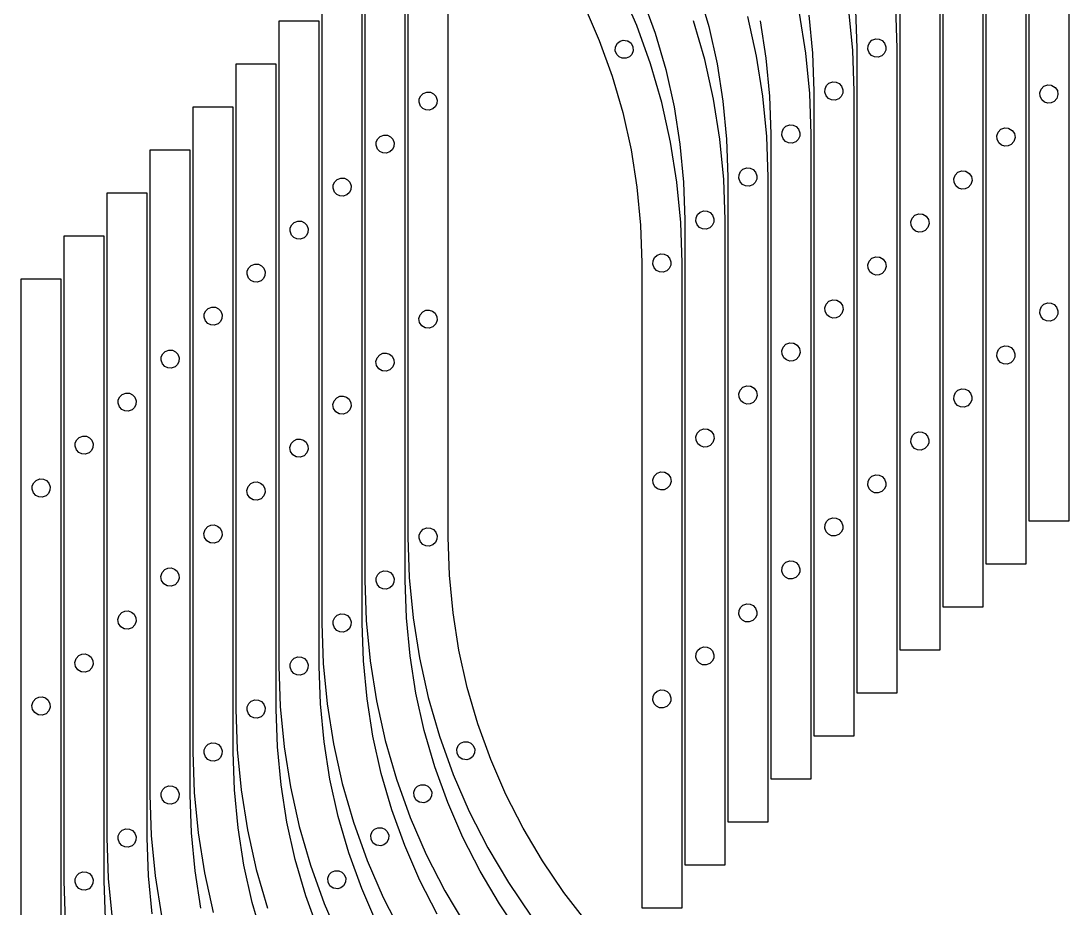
# Model space of a CAD drawing. Header units: metres. Extents: x 0.1 to 9.9, y 0.1 to 21.9.
# Drawn here: x 0.12 to 9.88, y 6.27 to 14.53 of the extents above; entities that cross this region are included whole.
import ezdxf

# ---------------------------------------------------------------- set-up
doc = ezdxf.new("R2010")
doc.units = ezdxf.units.M

msp = doc.modelspace()

# ---------------------------------------------------------------- linework, layer by layer
for p, q in [((9.5, 15.875), (9.49998, 9.875)), ((9.87498, 9.875), (9.875, 15.875)), ((3.72501, 15.725), (3.72501, 9.72499)), ((4.10001, 9.72499), (4.10001, 15.725)), ((9.09999, 15.475), (9.09998, 9.47501)), ((9.47498, 9.47501), (9.47499, 15.475)), ((3.32501, 15.325), (3.32501, 9.325)), ((3.70001, 9.325), (3.70001, 15.325)), ((8.7, 15.075), (8.69998, 9.07501)), ((9.07498, 9.07501), (9.075, 15.075)), ((2.925, 14.925), (2.925, 8.92499)), ((3.3, 8.92499), (3.3, 14.925)), ((5.85362, 14.4837), (5.70393, 14.8297)), ((5.90495, 14.7457), (6.02466, 14.4132)), ((6.42467, 14.8132), (6.52325, 14.4739)), ((5.36462, 14.67), (5.50496, 14.3457)), ((7.86314, 14.2517), (7.82767, 14.627)), ((7.88887, 14.6282), (7.89998, 14.275)), ((8.27499, 14.275), (8.26315, 14.6517)), ((8.29999, 14.675), (8.29997, 8.675)), ((8.67497, 8.675), (8.67499, 14.675)), ((6.48647, 14.1671), (6.3813, 14.5291)), ((6.9687, 14.1993), (6.88647, 14.5671)), ((7.00034, 14.529), (7.05562, 14.18)), ((7.42766, 14.227), (7.3687, 14.5993)), ((7.45563, 14.58), (7.48888, 14.2282)), ((2.90001, 14.525), (2.52501, 14.525)), ((2.52501, 14.525), (2.52501, 8.52499)), ((2.90001, 8.52499), (2.90001, 14.525)), ((5.98131, 14.1291), (5.85362, 14.4837)), ((6.52325, 14.4739), (6.60034, 14.129)), ((5.50496, 14.3457), (5.62466, 14.0132)), ((5.67297, 14.319), (5.69807, 14.3386)), ((5.69807, 14.3386), (5.72864, 14.3476)), ((5.72864, 14.3476), (5.76544, 14.3431)), ((5.76544, 14.3431), (5.77042, 14.3411)), ((5.77042, 14.3411), (5.80049, 14.3194)), ((6.02466, 14.4132), (6.12325, 14.0739)), ((8.01872, 14.325), (8.04195, 14.3468)), ((8.04195, 14.3468), (8.07683, 14.3593)), ((8.07683, 14.3593), (8.10863, 14.3573)), ((8.10863, 14.3573), (8.13745, 14.3438)), ((8.13745, 14.3438), (8.15926, 14.3205)), ((5.65303, 14.2494), (5.65523, 14.2864)), ((5.66679, 14.215), (5.65303, 14.2494)), ((5.65523, 14.2864), (5.67297, 14.319)), ((5.80049, 14.3194), (5.81848, 14.287)), ((5.82094, 14.25), (5.8074, 14.2155)), ((5.81848, 14.287), (5.82094, 14.25)), ((7.87498, 13.875), (7.86314, 14.2517)), ((7.89998, 14.275), (7.89998, 8.27501)), ((8.00316, 14.2644), (8.00516, 14.2961)), ((8.01572, 14.2295), (8.00316, 14.2644)), ((8.00516, 14.2961), (8.01872, 14.325)), ((8.16982, 14.2539), (8.15625, 14.2251)), ((8.15926, 14.3205), (8.17181, 14.2857)), ((8.17181, 14.2857), (8.16982, 14.2539)), ((8.27498, 8.27501), (8.27499, 14.275)), ((5.68941, 14.1925), (5.66679, 14.215)), ((5.71869, 14.18), (5.68941, 14.1925)), ((5.75577, 14.1801), (5.71869, 14.18)), ((5.78496, 14.1929), (5.75577, 14.1801)), ((5.8074, 14.2155), (5.78496, 14.1929)), ((6.5687, 13.7993), (6.48647, 14.1671)), ((7.02766, 13.827), (6.9687, 14.1993)), ((7.05562, 14.18), (7.08887, 13.8282)), ((7.46313, 13.8517), (7.42766, 14.227)), ((7.48888, 14.2282), (7.49998, 13.875)), ((8.03752, 14.2063), (8.01572, 14.2295)), ((8.06635, 14.1927), (8.03752, 14.2063)), ((8.09814, 14.1907), (8.06635, 14.1927)), ((8.13303, 14.2032), (8.09814, 14.1907)), ((8.15625, 14.2251), (8.13303, 14.2032)), ((2.5, 14.125), (2.125, 14.125)), ((2.125, 14.125), (2.125, 8.125)), ((2.5, 8.125), (2.5, 14.125)), ((6.08647, 13.7671), (5.98131, 14.1291)), ((6.12325, 14.0739), (6.20033, 13.729)), ((6.60034, 14.129), (6.65562, 13.78)), ((5.62466, 14.0132), (5.72325, 13.6739)), ((7.61871, 13.925), (7.64194, 13.9468)), ((7.64194, 13.9468), (7.67682, 13.9593)), ((7.67682, 13.9593), (7.70862, 13.9573)), ((7.70862, 13.9573), (7.73744, 13.9438)), ((7.73744, 13.9438), (7.75925, 13.9205)), ((3.84375, 13.8308), (3.86697, 13.8526)), ((3.86697, 13.8526), (3.90186, 13.8651)), ((3.90186, 13.8651), (3.93365, 13.8631)), ((3.93365, 13.8631), (3.96248, 13.8496)), ((3.96248, 13.8496), (3.98428, 13.8264)), ((7.47498, 13.475), (7.46313, 13.8517)), ((7.49998, 13.875), (7.49998, 7.875)), ((7.60315, 13.8643), (7.60515, 13.8961)), ((7.61571, 13.8295), (7.60315, 13.8643)), ((7.60515, 13.8961), (7.61871, 13.925)), ((7.76981, 13.8539), (7.75624, 13.825)), ((7.75925, 13.9205), (7.7718, 13.8857)), ((7.7718, 13.8857), (7.76981, 13.8539)), ((7.87498, 7.875), (7.87498, 13.875)), ((9.60315, 13.8577), (9.61571, 13.8926)), ((9.60515, 13.826), (9.60315, 13.8577)), ((9.61571, 13.8926), (9.64194, 13.9189)), ((9.64194, 13.9189), (9.67682, 13.9314)), ((9.67682, 13.9314), (9.70862, 13.9294)), ((9.70862, 13.9294), (9.71375, 13.9279)), ((9.71375, 13.9279), (9.74567, 13.9091)), ((9.74567, 13.9091), (9.76651, 13.8784)), ((9.76651, 13.8784), (9.77231, 13.8418)), ((3.82819, 13.7702), (3.83018, 13.802)), ((3.84074, 13.7353), (3.82819, 13.7702)), ((3.83018, 13.802), (3.84375, 13.8308)), ((3.99484, 13.7597), (3.98128, 13.7309)), ((3.98428, 13.8264), (3.99684, 13.7915)), ((3.99684, 13.7915), (3.99484, 13.7597)), ((6.1687, 13.3993), (6.08647, 13.7671)), ((6.62766, 13.427), (6.5687, 13.7993)), ((6.65562, 13.78), (6.68887, 13.4282)), ((7.06314, 13.4518), (7.02766, 13.827)), ((7.08887, 13.8282), (7.09998, 13.475)), ((7.63751, 13.8062), (7.61571, 13.8295)), ((7.66634, 13.7927), (7.63751, 13.8062)), ((7.69814, 13.7907), (7.66634, 13.7927)), ((7.73302, 13.8032), (7.69814, 13.7907)), ((7.75624, 13.825), (7.73302, 13.8032)), ((9.62198, 13.7929), (9.60515, 13.826)), ((9.64653, 13.7726), (9.62198, 13.7929)), ((9.67682, 13.7628), (9.64653, 13.7726)), ((9.70862, 13.7648), (9.67682, 13.7628)), ((9.73744, 13.7783), (9.70862, 13.7648)), ((9.76196, 13.8061), (9.73744, 13.7783)), ((9.77231, 13.8418), (9.76196, 13.8061)), ((2.10001, 13.725), (1.72501, 13.725)), ((1.72501, 13.725), (1.72501, 7.72499)), ((2.10001, 7.72499), (2.10001, 13.725)), ((3.86255, 13.7121), (3.84074, 13.7353)), ((3.89137, 13.6985), (3.86255, 13.7121)), ((3.92317, 13.6965), (3.89137, 13.6985)), ((3.95805, 13.709), (3.92317, 13.6965)), ((3.98128, 13.7309), (3.95805, 13.709)), ((5.72325, 13.6739), (5.80034, 13.329)), ((6.20033, 13.729), (6.25562, 13.38)), ((7.24193, 13.5468), (7.27681, 13.5593)), ((7.27681, 13.5593), (7.30861, 13.5573)), ((7.30861, 13.5573), (7.33743, 13.5438)), ((3.46698, 13.4526), (3.50186, 13.4651)), ((3.50186, 13.4651), (3.53366, 13.4632)), ((3.53366, 13.4632), (3.56248, 13.4496)), ((7.09998, 13.475), (7.09998, 7.47501)), ((7.20314, 13.4644), (7.20514, 13.4961)), ((7.2157, 13.4295), (7.20314, 13.4644)), ((7.20514, 13.4961), (7.2187, 13.525)), ((7.2187, 13.525), (7.24193, 13.5468)), ((7.33743, 13.5438), (7.35924, 13.5205)), ((7.35924, 13.5205), (7.3718, 13.4857)), ((7.3718, 13.4857), (7.3698, 13.4539)), ((7.47498, 7.47501), (7.47498, 13.475)), ((9.20314, 13.4577), (9.2157, 13.4926)), ((9.20514, 13.426), (9.20314, 13.4577)), ((9.2157, 13.4926), (9.24193, 13.5189)), ((9.24193, 13.5189), (9.27681, 13.5314)), ((9.27681, 13.5314), (9.30861, 13.5294)), ((9.30861, 13.5294), (9.31374, 13.5279)), ((9.31374, 13.5279), (9.34566, 13.5091)), ((9.34566, 13.5091), (9.3665, 13.4784)), ((9.3665, 13.4784), (9.3723, 13.4418)), ((3.42819, 13.3702), (3.43019, 13.402)), ((3.44075, 13.3353), (3.42819, 13.3702)), ((3.43019, 13.402), (3.44376, 13.4308)), ((3.44376, 13.4308), (3.46698, 13.4526)), ((3.56248, 13.4496), (3.58429, 13.4264)), ((3.59485, 13.3597), (3.58128, 13.3309)), ((3.58429, 13.4264), (3.59685, 13.3915)), ((3.59685, 13.3915), (3.59485, 13.3597)), ((6.22766, 13.027), (6.1687, 13.3993)), ((6.25562, 13.38), (6.28886, 13.0282)), ((6.66313, 13.0517), (6.62766, 13.427)), ((6.68887, 13.4282), (6.69998, 13.075)), ((7.07498, 13.075), (7.06314, 13.4518)), ((7.2375, 13.4062), (7.2157, 13.4295)), ((7.26633, 13.3927), (7.2375, 13.4062)), ((7.29813, 13.3907), (7.26633, 13.3927)), ((7.33301, 13.4032), (7.29813, 13.3907)), ((7.35623, 13.425), (7.33301, 13.4032)), ((7.3698, 13.4539), (7.35623, 13.425)), ((9.22197, 13.3929), (9.20514, 13.426)), ((9.24652, 13.3726), (9.22197, 13.3929)), ((9.27681, 13.3628), (9.24652, 13.3726)), ((9.30861, 13.3648), (9.27681, 13.3628)), ((9.33743, 13.3783), (9.30861, 13.3648)), ((9.36195, 13.4061), (9.33743, 13.3783)), ((9.3723, 13.4418), (9.36195, 13.4061)), ((1.70001, 13.325), (1.32501, 13.325)), ((1.32501, 13.325), (1.32501, 7.325)), ((1.70001, 7.325), (1.70001, 13.325)), ((3.46255, 13.3121), (3.44075, 13.3353)), ((3.49138, 13.2985), (3.46255, 13.3121)), ((3.52318, 13.2965), (3.49138, 13.2985)), ((3.55806, 13.3091), (3.52318, 13.2965)), ((3.58128, 13.3309), (3.55806, 13.3091)), ((5.80034, 13.329), (5.85562, 12.98)), ((3.06697, 13.0526), (3.10185, 13.0651)), ((3.10185, 13.0651), (3.13365, 13.0631)), ((6.69998, 13.075), (6.69998, 7.07501)), ((6.80315, 13.0644), (6.80515, 13.0961)), ((6.80515, 13.0961), (6.81871, 13.125)), ((6.81871, 13.125), (6.84193, 13.1468)), ((6.84193, 13.1468), (6.87682, 13.1593)), ((6.87682, 13.1593), (6.90862, 13.1573)), ((6.90862, 13.1573), (6.93744, 13.1438)), ((6.93744, 13.1438), (6.95924, 13.1205)), ((6.95924, 13.1205), (6.9718, 13.0857)), ((6.9718, 13.0857), (6.9698, 13.0539)), ((7.07498, 7.07501), (7.07498, 13.075)), ((8.80315, 13.0578), (8.8157, 13.0927)), ((8.8157, 13.0927), (8.84193, 13.1189)), ((8.84193, 13.1189), (8.87682, 13.1314)), ((8.87682, 13.1314), (8.90862, 13.1294)), ((8.90862, 13.1294), (8.91374, 13.1279)), ((8.91374, 13.1279), (8.94566, 13.1091)), ((8.94566, 13.1091), (8.96651, 13.0784)), ((8.96651, 13.0784), (8.97231, 13.0418)), ((3.02818, 12.9702), (3.03018, 13.002)), ((3.04074, 12.9353), (3.02818, 12.9702)), ((3.03018, 13.002), (3.04375, 13.0308)), ((3.04375, 13.0308), (3.06697, 13.0526)), ((3.13365, 13.0631), (3.16248, 13.0496)), ((3.16248, 13.0496), (3.18428, 13.0264)), ((3.18428, 13.0264), (3.19684, 12.9915)), ((3.19684, 12.9915), (3.19484, 12.9597)), ((5.85562, 12.98), (5.88887, 12.6282)), ((6.26314, 12.6517), (6.22766, 13.027)), ((6.28886, 13.0282), (6.29997, 12.675)), ((6.67497, 12.675), (6.66313, 13.0517)), ((6.8157, 13.0295), (6.80315, 13.0644)), ((6.83751, 13.0063), (6.8157, 13.0295)), ((6.86633, 12.9927), (6.83751, 13.0063)), ((6.89813, 12.9907), (6.86633, 12.9927)), ((6.93301, 13.0033), (6.89813, 12.9907)), ((6.95624, 13.0251), (6.93301, 13.0033)), ((6.9698, 13.0539), (6.95624, 13.0251)), ((8.80515, 13.026), (8.80315, 13.0578)), ((8.82198, 12.9929), (8.80515, 13.026)), ((8.84653, 12.9726), (8.82198, 12.9929)), ((8.87682, 12.9628), (8.84653, 12.9726)), ((8.93744, 12.9783), (8.90862, 12.9648)), ((8.96196, 13.0061), (8.93744, 12.9783)), ((8.97231, 13.0418), (8.96196, 13.0061)), ((1.3, 12.925), (0.925003, 12.925)), ((0.925003, 12.925), (0.925003, 6.92499)), ((1.3, 6.92499), (1.3, 12.925)), ((3.06255, 12.912), (3.04074, 12.9353)), ((3.09137, 12.8985), (3.06255, 12.912)), ((3.12317, 12.8965), (3.09137, 12.8985)), ((3.15805, 12.909), (3.12317, 12.8965)), ((3.18127, 12.9308), (3.15805, 12.909)), ((3.19484, 12.9597), (3.18127, 12.9308)), ((8.90862, 12.9648), (8.87682, 12.9628)), ((6.29997, 12.675), (6.29997, 6.675)), ((6.40314, 12.6644), (6.40514, 12.6961)), ((6.40514, 12.6961), (6.4187, 12.725)), ((6.4187, 12.725), (6.44193, 12.7468)), ((6.44193, 12.7468), (6.47681, 12.7593)), ((6.47681, 12.7593), (6.50861, 12.7573)), ((6.50861, 12.7573), (6.53743, 12.7438)), ((6.53743, 12.7438), (6.55923, 12.7205)), ((6.55923, 12.7205), (6.57179, 12.6857)), ((6.57179, 12.6857), (6.56979, 12.6539)), ((6.67497, 6.675), (6.67497, 12.675)), ((8.40314, 12.6577), (8.4157, 12.6926)), ((8.4157, 12.6926), (8.44193, 12.7189)), ((8.44193, 12.7189), (8.47681, 12.7314)), ((8.47681, 12.7314), (8.50861, 12.7294)), ((8.50861, 12.7294), (8.51373, 12.7279)), ((8.51373, 12.7279), (8.54565, 12.7091)), ((8.54565, 12.7091), (8.5665, 12.6784)), ((8.5665, 12.6784), (8.5723, 12.6418)), ((2.62819, 12.5702), (2.63019, 12.602)), ((2.63019, 12.602), (2.64375, 12.6308)), ((2.64375, 12.6308), (2.66698, 12.6526)), ((2.66698, 12.6526), (2.70186, 12.6651)), ((2.70186, 12.6651), (2.73366, 12.6631)), ((2.73366, 12.6631), (2.76248, 12.6496)), ((2.76248, 12.6496), (2.78429, 12.6264)), ((2.78429, 12.6264), (2.79684, 12.5915)), ((2.79684, 12.5915), (2.79485, 12.5597)), ((5.88887, 12.6282), (5.89998, 12.275)), ((6.27498, 12.275), (6.26314, 12.6517)), ((6.4157, 12.6295), (6.40314, 12.6644)), ((6.4375, 12.6062), (6.4157, 12.6295)), ((6.46632, 12.5927), (6.4375, 12.6062)), ((6.49812, 12.5907), (6.46632, 12.5927)), ((6.533, 12.6032), (6.49812, 12.5907)), ((6.55623, 12.625), (6.533, 12.6032)), ((6.56979, 12.6539), (6.55623, 12.625)), ((8.40514, 12.626), (8.40314, 12.6577)), ((8.42197, 12.5929), (8.40514, 12.626)), ((8.44652, 12.5726), (8.42197, 12.5929)), ((8.53743, 12.5783), (8.50861, 12.5648)), ((8.56195, 12.6061), (8.53743, 12.5783)), ((8.5723, 12.6418), (8.56195, 12.6061)), ((0.900009, 12.525), (0.525009, 12.525)), ((0.525009, 12.525), (0.525009, 6.52499)), ((0.900009, 6.52499), (0.900009, 12.525)), ((2.64075, 12.5353), (2.62819, 12.5702)), ((2.66255, 12.5121), (2.64075, 12.5353)), ((2.69138, 12.4985), (2.66255, 12.5121)), ((2.72318, 12.4965), (2.69138, 12.4985)), ((2.75806, 12.509), (2.72318, 12.4965)), ((2.78128, 12.5309), (2.75806, 12.509)), ((2.79485, 12.5597), (2.78128, 12.5309)), ((8.47681, 12.5628), (8.44652, 12.5726)), ((8.50861, 12.5648), (8.47681, 12.5628)), ((6.00314, 12.2644), (6.00514, 12.2961)), ((6.00514, 12.2961), (6.01871, 12.325)), ((6.01871, 12.325), (6.04193, 12.3468)), ((6.04193, 12.3468), (6.07681, 12.3593)), ((6.07681, 12.3593), (6.10861, 12.3573)), ((6.10861, 12.3573), (6.13744, 12.3438)), ((6.13744, 12.3438), (6.15924, 12.3205)), ((6.15924, 12.3205), (6.1718, 12.2857)), ((6.1718, 12.2857), (6.1698, 12.2539)), ((8.00314, 12.2578), (8.0157, 12.2926)), ((8.0157, 12.2926), (8.04193, 12.3189)), ((8.04193, 12.3189), (8.07681, 12.3314)), ((8.07681, 12.3314), (8.10861, 12.3294)), ((8.10861, 12.3294), (8.11374, 12.3279)), ((8.11374, 12.3279), (8.14566, 12.3091)), ((8.14566, 12.3091), (8.1665, 12.2784)), ((2.22818, 12.1702), (2.23018, 12.202)), ((2.23018, 12.202), (2.24374, 12.2308)), ((2.24374, 12.2308), (2.26697, 12.2526)), ((2.26697, 12.2526), (2.30185, 12.2652)), ((2.30185, 12.2652), (2.33365, 12.2632)), ((2.33365, 12.2632), (2.36247, 12.2496)), ((2.36247, 12.2496), (2.38428, 12.2264)), ((2.38428, 12.2264), (2.39684, 12.1915)), ((2.39684, 12.1915), (2.39484, 12.1597)), ((5.89998, 12.275), (5.89998, 6.27501)), ((6.0157, 12.2295), (6.00314, 12.2644)), ((6.03751, 12.2063), (6.0157, 12.2295)), ((6.06633, 12.1927), (6.03751, 12.2063)), ((6.09813, 12.1907), (6.06633, 12.1927)), ((6.13301, 12.2032), (6.09813, 12.1907)), ((6.15623, 12.2251), (6.13301, 12.2032)), ((6.1698, 12.2539), (6.15623, 12.2251)), ((6.27498, 6.27501), (6.27498, 12.275)), ((8.00514, 12.226), (8.00314, 12.2578)), ((8.02197, 12.1929), (8.00514, 12.226)), ((8.04652, 12.1726), (8.02197, 12.1929)), ((8.16196, 12.2061), (8.13744, 12.1783)), ((8.1723, 12.2418), (8.16196, 12.2061)), ((8.1665, 12.2784), (8.1723, 12.2418)), ((0.5, 12.125), (0.125, 12.125)), ((0.125, 12.125), (0.125, 6.125)), ((0.5, 6.125), (0.5, 12.125)), ((2.24074, 12.1353), (2.22818, 12.1702)), ((2.26254, 12.1121), (2.24074, 12.1353)), ((2.29137, 12.0985), (2.26254, 12.1121)), ((2.32317, 12.0965), (2.29137, 12.0985)), ((2.35805, 12.1091), (2.32317, 12.0965)), ((2.38127, 12.1309), (2.35805, 12.1091)), ((2.39484, 12.1597), (2.38127, 12.1309)), ((8.07681, 12.1628), (8.04652, 12.1726)), ((8.10861, 12.1648), (8.07681, 12.1628)), ((8.13744, 12.1783), (8.10861, 12.1648)), ((7.61571, 11.8926), (7.64194, 11.9189)), ((7.64194, 11.9189), (7.67682, 11.9314)), ((7.67682, 11.9314), (7.70862, 11.9294)), ((7.70862, 11.9294), (7.71375, 11.9279)), ((7.71375, 11.9279), (7.74567, 11.9091)), ((7.74567, 11.9091), (7.76651, 11.8784)), ((9.64194, 11.8909), (9.67682, 11.9035)), ((9.67682, 11.9035), (9.70862, 11.9015)), ((9.70862, 11.9015), (9.73744, 11.8879)), ((1.82819, 11.7702), (1.83018, 11.802)), ((1.83018, 11.802), (1.84375, 11.8308)), ((1.84375, 11.8308), (1.86697, 11.8526)), ((1.86697, 11.8526), (1.90186, 11.8651)), ((1.90186, 11.8651), (1.93365, 11.8631)), ((1.93365, 11.8631), (1.96248, 11.8496)), ((1.96248, 11.8496), (1.98428, 11.8264)), ((1.98428, 11.8264), (1.99684, 11.7915)), ((3.83803, 11.7939), (3.86255, 11.8217)), ((3.86255, 11.8217), (3.89137, 11.8352)), ((3.89137, 11.8352), (3.92317, 11.8372)), ((3.92317, 11.8372), (3.95346, 11.8274)), ((3.95346, 11.8274), (3.97801, 11.8071)), ((3.97801, 11.8071), (3.99484, 11.774)), ((7.60315, 11.8577), (7.61571, 11.8926)), ((7.60515, 11.826), (7.60315, 11.8577)), ((7.62198, 11.7929), (7.60515, 11.826)), ((7.76196, 11.8061), (7.73744, 11.7783)), ((7.77231, 11.8418), (7.76196, 11.8061)), ((7.76651, 11.8784), (7.77231, 11.8418)), ((9.60315, 11.8085), (9.60515, 11.8403)), ((9.61571, 11.7736), (9.60315, 11.8085)), ((9.60515, 11.8403), (9.61871, 11.8691)), ((9.61871, 11.8691), (9.64194, 11.8909)), ((9.73744, 11.8879), (9.75925, 11.8647)), ((9.76981, 11.798), (9.75624, 11.7692)), ((9.75925, 11.8647), (9.7718, 11.8298)), ((9.7718, 11.8298), (9.76981, 11.798)), ((1.84074, 11.7353), (1.82819, 11.7702)), ((1.86255, 11.7121), (1.84074, 11.7353)), ((1.89137, 11.6985), (1.86255, 11.7121)), ((1.95805, 11.709), (1.92317, 11.6965)), ((1.98128, 11.7309), (1.95805, 11.709)), ((1.99484, 11.7597), (1.98128, 11.7309)), ((1.99684, 11.7915), (1.99484, 11.7597)), ((3.82768, 11.7582), (3.83803, 11.7939)), ((3.83348, 11.7216), (3.82768, 11.7582)), ((3.85432, 11.6909), (3.83348, 11.7216)), ((3.98428, 11.7074), (3.95805, 11.6811)), ((3.99684, 11.7422), (3.98428, 11.7074)), ((3.99484, 11.774), (3.99684, 11.7422)), ((7.64653, 11.7726), (7.62198, 11.7929)), ((7.67682, 11.7628), (7.64653, 11.7726)), ((7.70862, 11.7648), (7.67682, 11.7628)), ((7.73744, 11.7783), (7.70862, 11.7648)), ((9.63751, 11.7504), (9.61571, 11.7736)), ((9.66634, 11.7368), (9.63751, 11.7504)), ((9.69814, 11.7348), (9.66634, 11.7368)), ((9.73302, 11.7474), (9.69814, 11.7348)), ((9.75624, 11.7692), (9.73302, 11.7474)), ((1.92317, 11.6965), (1.89137, 11.6985)), ((3.88625, 11.6721), (3.85432, 11.6909)), ((3.89137, 11.6706), (3.88625, 11.6721)), ((3.92317, 11.6686), (3.89137, 11.6706)), ((3.95805, 11.6811), (3.92317, 11.6686)), ((7.2157, 11.4926), (7.24193, 11.5189)), ((7.24193, 11.5189), (7.27681, 11.5314)), ((7.27681, 11.5314), (7.30861, 11.5294)), ((7.30861, 11.5294), (7.31374, 11.5279)), ((7.31374, 11.5279), (7.34566, 11.5091)), ((7.34566, 11.5091), (7.3665, 11.4784)), ((1.43019, 11.402), (1.44376, 11.4308)), ((1.44376, 11.4308), (1.46698, 11.4526)), ((1.46698, 11.4526), (1.50186, 11.4651)), ((1.50186, 11.4651), (1.53366, 11.4632)), ((1.53366, 11.4632), (1.56248, 11.4496)), ((1.56248, 11.4496), (1.58429, 11.4264)), ((1.58429, 11.4264), (1.59685, 11.3915)), ((3.43803, 11.3939), (3.46255, 11.4217)), ((3.46255, 11.4217), (3.49138, 11.4352)), ((3.49138, 11.4352), (3.52318, 11.4372)), ((3.52318, 11.4372), (3.55347, 11.4274)), ((3.55347, 11.4274), (3.57802, 11.4071)), ((7.20314, 11.4577), (7.2157, 11.4926)), ((7.20514, 11.426), (7.20314, 11.4577)), ((7.22197, 11.3929), (7.20514, 11.426)), ((7.3723, 11.4418), (7.36195, 11.4061)), ((7.3665, 11.4784), (7.3723, 11.4418)), ((9.20314, 11.4085), (9.20514, 11.4403)), ((9.2157, 11.3736), (9.20314, 11.4085)), ((9.20514, 11.4403), (9.2187, 11.4691)), ((9.2187, 11.4691), (9.24193, 11.491)), ((9.24193, 11.491), (9.27681, 11.5035)), ((9.27681, 11.5035), (9.30861, 11.5015)), ((9.30861, 11.5015), (9.33743, 11.4879)), ((9.33743, 11.4879), (9.35924, 11.4647)), ((9.35924, 11.4647), (9.3718, 11.4298)), ((9.3718, 11.4298), (9.3698, 11.398)), ((1.42819, 11.3702), (1.43019, 11.402)), ((1.44075, 11.3353), (1.42819, 11.3702)), ((1.46255, 11.3121), (1.44075, 11.3353)), ((1.49138, 11.2985), (1.46255, 11.3121)), ((1.58128, 11.3309), (1.55806, 11.3091)), ((1.59485, 11.3597), (1.58128, 11.3309)), ((1.59685, 11.3915), (1.59485, 11.3597)), ((3.42769, 11.3582), (3.43803, 11.3939)), ((3.43349, 11.3216), (3.42769, 11.3582)), ((3.45433, 11.2909), (3.43349, 11.3216)), ((3.57802, 11.4071), (3.59485, 11.374)), ((3.59685, 11.3423), (3.58429, 11.3074)), ((3.59485, 11.374), (3.59685, 11.3423)), ((7.24652, 11.3726), (7.22197, 11.3929)), ((7.27681, 11.3628), (7.24652, 11.3726)), ((7.30861, 11.3648), (7.27681, 11.3628)), ((7.33743, 11.3783), (7.30861, 11.3648)), ((7.36195, 11.4061), (7.33743, 11.3783)), ((9.2375, 11.3504), (9.2157, 11.3736)), ((9.26633, 11.3369), (9.2375, 11.3504)), ((9.29813, 11.3349), (9.26633, 11.3369)), ((9.33301, 11.3474), (9.29813, 11.3349)), ((9.35623, 11.3692), (9.33301, 11.3474)), ((9.3698, 11.398), (9.35623, 11.3692)), ((1.52318, 11.2965), (1.49138, 11.2985)), ((1.55806, 11.3091), (1.52318, 11.2965)), ((3.48625, 11.2721), (3.45433, 11.2909)), ((3.49138, 11.2706), (3.48625, 11.2721)), ((3.52318, 11.2686), (3.49138, 11.2706)), ((3.55806, 11.2811), (3.52318, 11.2686)), ((3.58429, 11.3074), (3.55806, 11.2811)), ((6.8157, 11.0927), (6.84193, 11.1189)), ((6.84193, 11.1189), (6.87682, 11.1314)), ((6.87682, 11.1314), (6.90862, 11.1294)), ((6.90862, 11.1294), (6.91374, 11.1279)), ((6.91374, 11.1279), (6.94566, 11.1091)), ((1.03018, 11.002), (1.04375, 11.0308)), ((1.04375, 11.0308), (1.06697, 11.0526)), ((1.06697, 11.0526), (1.10185, 11.0651)), ((1.10185, 11.0651), (1.13365, 11.0631)), ((1.13365, 11.0631), (1.16248, 11.0496)), ((1.16248, 11.0496), (1.18428, 11.0264)), ((1.18428, 11.0264), (1.19684, 10.9915)), ((3.03802, 10.9939), (3.06255, 11.0217)), ((3.06255, 11.0217), (3.09137, 11.0352)), ((3.09137, 11.0352), (3.12317, 11.0372)), ((3.12317, 11.0372), (3.15346, 11.0274)), ((3.15346, 11.0274), (3.17801, 11.0071)), ((6.80315, 11.0578), (6.8157, 11.0927)), ((6.80515, 11.026), (6.80315, 11.0578)), ((6.82198, 10.9929), (6.80515, 11.026)), ((6.94566, 11.1091), (6.96651, 11.0784)), ((6.97231, 11.0418), (6.96196, 11.0061)), ((6.96651, 11.0784), (6.97231, 11.0418)), ((8.80315, 11.0085), (8.80515, 11.0403)), ((8.80515, 11.0403), (8.81871, 11.0692)), ((8.81871, 11.0692), (8.84193, 11.091)), ((8.84193, 11.091), (8.87682, 11.1035)), ((8.87682, 11.1035), (8.90862, 11.1015)), ((8.90862, 11.1015), (8.93744, 11.088)), ((8.93744, 11.088), (8.95924, 11.0647)), ((8.95924, 11.0647), (8.9718, 11.0298)), ((8.9718, 11.0298), (8.9698, 10.998)), ((1.02818, 10.9702), (1.03018, 11.002)), ((1.04074, 10.9353), (1.02818, 10.9702)), ((1.06255, 10.912), (1.04074, 10.9353)), ((1.18127, 10.9308), (1.15805, 10.909)), ((1.19484, 10.9597), (1.18127, 10.9308)), ((1.19684, 10.9915), (1.19484, 10.9597)), ((3.02768, 10.9582), (3.03802, 10.9939)), ((3.03348, 10.9216), (3.02768, 10.9582)), ((3.05432, 10.8909), (3.03348, 10.9216)), ((3.17801, 11.0071), (3.19484, 10.974)), ((3.19684, 10.9422), (3.18428, 10.9073)), ((3.19484, 10.974), (3.19684, 10.9422)), ((6.84653, 10.9726), (6.82198, 10.9929)), ((6.87682, 10.9628), (6.84653, 10.9726)), ((6.90862, 10.9648), (6.87682, 10.9628)), ((6.93744, 10.9783), (6.90862, 10.9648)), ((6.96196, 11.0061), (6.93744, 10.9783)), ((8.8157, 10.9736), (8.80315, 11.0085)), ((8.83751, 10.9504), (8.8157, 10.9736)), ((8.86633, 10.9369), (8.83751, 10.9504)), ((8.89813, 10.9349), (8.86633, 10.9369)), ((8.93301, 10.9474), (8.89813, 10.9349)), ((8.95624, 10.9692), (8.93301, 10.9474)), ((8.9698, 10.998), (8.95624, 10.9692)), ((1.09137, 10.8985), (1.06255, 10.912)), ((1.12317, 10.8965), (1.09137, 10.8985)), ((1.15805, 10.909), (1.12317, 10.8965)), ((3.08624, 10.8721), (3.05432, 10.8909)), ((3.09137, 10.8706), (3.08624, 10.8721)), ((3.12317, 10.8686), (3.09137, 10.8706)), ((3.15805, 10.8811), (3.12317, 10.8686)), ((3.18428, 10.9073), (3.15805, 10.8811)), ((6.44193, 10.7189), (6.47681, 10.7314)), ((6.47681, 10.7314), (6.50861, 10.7294)), ((6.50861, 10.7294), (6.51373, 10.7279)), ((6.51373, 10.7279), (6.54565, 10.7091)), ((0.630188, 10.602), (0.643753, 10.6308)), ((0.643753, 10.6308), (0.666977, 10.6526)), ((0.666977, 10.6526), (0.701859, 10.6651)), ((0.701859, 10.6651), (0.733658, 10.6631)), ((0.733658, 10.6631), (0.762482, 10.6496)), ((0.762482, 10.6496), (0.784286, 10.6264)), ((2.66255, 10.6217), (2.69138, 10.6352)), ((2.69138, 10.6352), (2.72318, 10.6372)), ((2.72318, 10.6372), (2.75346, 10.6274)), ((6.40314, 10.6577), (6.4157, 10.6926)), ((6.40514, 10.626), (6.40314, 10.6577)), ((6.4157, 10.6926), (6.44193, 10.7189)), ((6.54565, 10.7091), (6.5665, 10.6784)), ((6.5723, 10.6418), (6.56195, 10.6061)), ((6.5665, 10.6784), (6.5723, 10.6418)), ((8.40314, 10.6085), (8.40514, 10.6403)), ((8.40514, 10.6403), (8.4187, 10.6691)), ((8.4187, 10.6691), (8.44193, 10.6909)), ((8.44193, 10.6909), (8.47681, 10.7035)), ((8.47681, 10.7035), (8.50861, 10.7015)), ((8.50861, 10.7015), (8.53743, 10.6879)), ((8.53743, 10.6879), (8.55923, 10.6647)), ((8.55923, 10.6647), (8.57179, 10.6298)), ((8.57179, 10.6298), (8.56979, 10.598)), ((0.628189, 10.5702), (0.630188, 10.602)), ((0.640747, 10.5353), (0.628189, 10.5702)), ((0.662552, 10.5121), (0.640747, 10.5353)), ((0.781281, 10.5309), (0.758057, 10.509)), ((0.794846, 10.5597), (0.781281, 10.5309)), ((0.784286, 10.6264), (0.796844, 10.5915)), ((0.796844, 10.5915), (0.794846, 10.5597)), ((2.62769, 10.5582), (2.63803, 10.5939)), ((2.63348, 10.5216), (2.62769, 10.5582)), ((2.63803, 10.5939), (2.66255, 10.6217)), ((2.75346, 10.6274), (2.77802, 10.6071)), ((2.77802, 10.6071), (2.79485, 10.574)), ((2.79684, 10.5423), (2.78429, 10.5074)), ((2.79485, 10.574), (2.79684, 10.5423)), ((6.42197, 10.5929), (6.40514, 10.626)), ((6.44652, 10.5726), (6.42197, 10.5929)), ((6.47681, 10.5628), (6.44652, 10.5726)), ((6.50861, 10.5648), (6.47681, 10.5628)), ((6.53743, 10.5783), (6.50861, 10.5648)), ((6.56195, 10.6061), (6.53743, 10.5783)), ((8.4157, 10.5736), (8.40314, 10.6085)), ((8.4375, 10.5504), (8.4157, 10.5736)), ((8.46632, 10.5368), (8.4375, 10.5504)), ((8.49812, 10.5349), (8.46632, 10.5368)), ((8.533, 10.5474), (8.49812, 10.5349)), ((8.55623, 10.5692), (8.533, 10.5474)), ((8.56979, 10.598), (8.55623, 10.5692)), ((0.691376, 10.4985), (0.662552, 10.5121)), ((0.723175, 10.4965), (0.691376, 10.4985)), ((0.758057, 10.509), (0.723175, 10.4965)), ((2.65433, 10.4909), (2.63348, 10.5216)), ((2.68625, 10.4721), (2.65433, 10.4909)), ((2.69138, 10.4706), (2.68625, 10.4721)), ((2.72318, 10.4686), (2.69138, 10.4706)), ((2.75806, 10.4811), (2.72318, 10.4686)), ((2.78429, 10.5074), (2.75806, 10.4811)), ((0.243744, 10.2308), (0.266968, 10.2526)), ((0.266968, 10.2526), (0.301849, 10.2652)), ((0.301849, 10.2652), (0.333649, 10.2632)), ((0.333649, 10.2632), (0.362473, 10.2496)), ((0.362473, 10.2496), (0.384277, 10.2264)), ((6.00314, 10.2578), (6.0157, 10.2926)), ((6.00514, 10.226), (6.00314, 10.2578)), ((6.0157, 10.2926), (6.04193, 10.3189)), ((6.04193, 10.3189), (6.07681, 10.3314)), ((6.07681, 10.3314), (6.10861, 10.3294)), ((6.10861, 10.3294), (6.11374, 10.3279)), ((6.11374, 10.3279), (6.14566, 10.3091)), ((6.14566, 10.3091), (6.1665, 10.2784)), ((6.1723, 10.2418), (6.16196, 10.2061)), ((6.1665, 10.2784), (6.1723, 10.2418)), ((8.00314, 10.2085), (8.00514, 10.2403)), ((8.00514, 10.2403), (8.01871, 10.2691)), ((8.01871, 10.2691), (8.04193, 10.291)), ((8.04193, 10.291), (8.07681, 10.3035)), ((8.07681, 10.3035), (8.10861, 10.3015)), ((8.10861, 10.3015), (8.13744, 10.2879)), ((8.13744, 10.2879), (8.15924, 10.2647)), ((8.15924, 10.2647), (8.1718, 10.2298)), ((0.22818, 10.1702), (0.230179, 10.202)), ((0.240738, 10.1353), (0.22818, 10.1702)), ((0.230179, 10.202), (0.243744, 10.2308)), ((0.394836, 10.1597), (0.381271, 10.1309)), ((0.384277, 10.2264), (0.396835, 10.1915)), ((0.396835, 10.1915), (0.394836, 10.1597)), ((2.22768, 10.1582), (2.23802, 10.1939)), ((2.23347, 10.1216), (2.22768, 10.1582)), ((2.23802, 10.1939), (2.26254, 10.2217)), ((2.26254, 10.2217), (2.29137, 10.2352)), ((2.29137, 10.2352), (2.32317, 10.2372)), ((2.32317, 10.2372), (2.35345, 10.2274)), ((2.35345, 10.2274), (2.37801, 10.2071)), ((2.37801, 10.2071), (2.39484, 10.174)), ((2.39684, 10.1423), (2.38428, 10.1074)), ((2.39484, 10.174), (2.39684, 10.1423)), ((6.02197, 10.1929), (6.00514, 10.226)), ((6.04652, 10.1726), (6.02197, 10.1929)), ((6.07681, 10.1628), (6.04652, 10.1726)), ((6.10861, 10.1648), (6.07681, 10.1628)), ((6.13744, 10.1783), (6.10861, 10.1648)), ((6.16196, 10.2061), (6.13744, 10.1783)), ((8.0157, 10.1736), (8.00314, 10.2085)), ((8.03751, 10.1504), (8.0157, 10.1736)), ((8.06633, 10.1369), (8.03751, 10.1504)), ((8.13301, 10.1474), (8.09813, 10.1349)), ((8.15623, 10.1692), (8.13301, 10.1474)), ((8.1698, 10.198), (8.15623, 10.1692)), ((8.1718, 10.2298), (8.1698, 10.198)), ((0.262543, 10.1121), (0.240738, 10.1353)), ((0.291367, 10.0985), (0.262543, 10.1121)), ((0.323166, 10.0965), (0.291367, 10.0985)), ((0.358047, 10.1091), (0.323166, 10.0965)), ((0.381271, 10.1309), (0.358047, 10.1091)), ((2.25432, 10.0909), (2.23347, 10.1216)), ((2.28624, 10.0721), (2.25432, 10.0909)), ((2.29137, 10.0706), (2.28624, 10.0721)), ((2.32317, 10.0686), (2.29137, 10.0706)), ((2.35805, 10.0811), (2.32317, 10.0686)), ((2.38428, 10.1074), (2.35805, 10.0811)), ((8.09813, 10.1349), (8.06633, 10.1369)), ((7.60515, 9.84032), (7.61871, 9.86914)), ((7.61871, 9.86914), (7.64194, 9.89095)), ((7.64194, 9.89095), (7.67682, 9.9035)), ((7.67682, 9.9035), (7.70862, 9.9015)), ((7.70862, 9.9015), (7.73744, 9.88794)), ((7.73744, 9.88794), (7.75925, 9.86472)), ((7.75925, 9.86472), (7.7718, 9.82983)), ((9.49998, 9.875), (9.87498, 9.875)), ((1.82768, 9.75824), (1.83803, 9.79385)), ((1.83348, 9.7216), (1.82768, 9.75824)), ((1.83803, 9.79385), (1.86255, 9.82167)), ((1.86255, 9.82167), (1.89137, 9.83524)), ((1.89137, 9.83524), (1.92317, 9.83723)), ((1.92317, 9.83723), (1.95346, 9.82739)), ((1.95346, 9.82739), (1.97801, 9.80708)), ((1.97801, 9.80708), (1.99484, 9.77403)), ((1.99484, 9.77403), (1.99684, 9.74225)), ((3.83018, 9.74612), (3.84375, 9.77495)), ((3.84375, 9.77495), (3.86697, 9.79675)), ((3.86697, 9.79675), (3.90186, 9.80931)), ((3.90186, 9.80931), (3.93365, 9.80731)), ((3.93365, 9.80731), (3.96248, 9.79375)), ((3.96248, 9.79375), (3.98428, 9.77052)), ((3.98428, 9.77052), (3.99684, 9.73564)), ((7.60315, 9.80852), (7.60515, 9.84032)), ((7.61571, 9.77364), (7.60315, 9.80852)), ((7.63751, 9.75041), (7.61571, 9.77364)), ((7.66634, 9.73685), (7.63751, 9.75041)), ((7.75624, 9.76921), (7.73302, 9.74741)), ((7.76981, 9.79803), (7.75624, 9.76921)), ((7.7718, 9.82983), (7.76981, 9.79803)), ((1.85432, 9.69093), (1.83348, 9.7216)), ((1.88625, 9.67206), (1.85432, 9.69093)), ((1.89137, 9.67056), (1.88625, 9.67206)), ((1.92317, 9.66856), (1.89137, 9.67056)), ((1.95805, 9.68114), (1.92317, 9.66856)), ((1.98428, 9.70735), (1.95805, 9.68114)), ((1.99684, 9.74225), (1.98428, 9.70735)), ((3.72501, 9.72499), (3.73685, 9.34825)), ((3.82819, 9.71434), (3.83018, 9.74612)), ((3.84074, 9.67946), (3.82819, 9.71434)), ((3.86255, 9.65623), (3.84074, 9.67946)), ((3.89137, 9.64267), (3.86255, 9.65623)), ((3.95805, 9.65323), (3.92317, 9.64067)), ((3.98128, 9.67503), (3.95805, 9.65323)), ((3.99484, 9.70386), (3.98128, 9.67503)), ((3.99684, 9.73564), (3.99484, 9.70386)), ((4.11111, 9.3718), (4.10001, 9.72499)), ((7.69814, 9.73485), (7.66634, 9.73685)), ((7.73302, 9.74741), (7.69814, 9.73485)), ((3.92317, 9.64067), (3.89137, 9.64267)), ((7.20514, 9.44032), (7.2187, 9.46915)), ((7.2187, 9.46915), (7.24193, 9.49095)), ((7.24193, 9.49095), (7.27681, 9.50351)), ((7.27681, 9.50351), (7.30861, 9.50151)), ((7.30861, 9.50151), (7.33743, 9.48795)), ((7.33743, 9.48795), (7.35924, 9.46472)), ((7.35924, 9.46472), (7.3718, 9.42984)), ((9.09998, 9.47501), (9.47498, 9.47501)), ((1.42769, 9.35825), (1.43803, 9.39386)), ((1.43803, 9.39386), (1.46255, 9.42168)), ((1.46255, 9.42168), (1.49138, 9.43524)), ((1.49138, 9.43524), (1.52318, 9.43724)), ((1.52318, 9.43724), (1.55347, 9.4274)), ((1.55347, 9.4274), (1.57802, 9.40709)), ((1.57802, 9.40709), (1.59485, 9.37404)), ((1.59485, 9.37404), (1.59685, 9.34225)), ((3.43019, 9.34613), (3.44376, 9.37495)), ((3.44376, 9.37495), (3.46698, 9.39676)), ((3.46698, 9.39676), (3.50186, 9.40932)), ((3.50186, 9.40932), (3.53366, 9.40732)), ((3.53366, 9.40732), (3.56248, 9.39375)), ((3.56248, 9.39375), (3.58429, 9.37053)), ((3.58429, 9.37053), (3.59685, 9.33565)), ((4.14436, 9.02), (4.11111, 9.3718)), ((7.20314, 9.40852), (7.20514, 9.44032)), ((7.2157, 9.37364), (7.20314, 9.40852)), ((7.2375, 9.35042), (7.2157, 9.37364)), ((7.35623, 9.36922), (7.33301, 9.34741)), ((7.3698, 9.39804), (7.35623, 9.36922)), ((7.3718, 9.42984), (7.3698, 9.39804)), ((1.43349, 9.32161), (1.42769, 9.35825)), ((1.45433, 9.29094), (1.43349, 9.32161)), ((1.48625, 9.27206), (1.45433, 9.29094)), ((1.49138, 9.27057), (1.48625, 9.27206)), ((1.52318, 9.26857), (1.49138, 9.27057)), ((1.55806, 9.28114), (1.52318, 9.26857)), ((1.58429, 9.30736), (1.55806, 9.28114)), ((1.59685, 9.34225), (1.58429, 9.30736)), ((3.32501, 9.325), (3.33685, 8.94826)), ((3.42819, 9.31435), (3.43019, 9.34613)), ((3.44075, 9.27946), (3.42819, 9.31435)), ((3.46255, 9.25624), (3.44075, 9.27946)), ((3.58128, 9.27504), (3.55806, 9.25323)), ((3.59485, 9.30386), (3.58128, 9.27504)), ((3.59685, 9.33565), (3.59485, 9.30386)), ((3.71112, 8.9718), (3.70001, 9.325)), ((3.73685, 9.34825), (3.77232, 8.97299)), ((7.26633, 9.33685), (7.2375, 9.35042)), ((7.29813, 9.33485), (7.26633, 9.33685)), ((7.33301, 9.34741), (7.29813, 9.33485)), ((3.49138, 9.24268), (3.46255, 9.25624)), ((3.52318, 9.24068), (3.49138, 9.24268)), ((3.55806, 9.25323), (3.52318, 9.24068)), ((6.80515, 9.04033), (6.81871, 9.06915)), ((6.81871, 9.06915), (6.84193, 9.09096)), ((6.84193, 9.09096), (6.87682, 9.10352)), ((6.87682, 9.10352), (6.90862, 9.10152)), ((6.90862, 9.10152), (6.93744, 9.08795)), ((6.93744, 9.08795), (6.95924, 9.06473)), ((8.69998, 9.07501), (9.07498, 9.07501)), ((1.02768, 8.95824), (1.03802, 8.99385)), ((1.03802, 8.99385), (1.06255, 9.02167)), ((1.06255, 9.02167), (1.09137, 9.03523)), ((1.09137, 9.03523), (1.12317, 9.03723)), ((1.12317, 9.03723), (1.15346, 9.02739)), ((1.15346, 9.02739), (1.17801, 9.00708)), ((1.17801, 9.00708), (1.19484, 8.97403)), ((1.19484, 8.97403), (1.19684, 8.94225)), ((3.03018, 8.94612), (3.04375, 8.97495)), ((3.04375, 8.97495), (3.06697, 8.99675)), ((3.06697, 8.99675), (3.10185, 9.00931)), ((3.10185, 9.00931), (3.13365, 9.00731)), ((3.13365, 9.00731), (3.16248, 8.99374)), ((3.16248, 8.99374), (3.18428, 8.97052)), ((3.18428, 8.97052), (3.19684, 8.93564)), ((3.74437, 8.62001), (3.71112, 8.9718)), ((3.77232, 8.97299), (3.83128, 8.60071)), ((4.19965, 8.67097), (4.14436, 9.02)), ((6.80315, 9.00853), (6.80515, 9.04033)), ((6.8157, 8.97365), (6.80315, 9.00853)), ((6.83751, 8.95042), (6.8157, 8.97365)), ((6.9698, 8.99805), (6.95624, 8.96922)), ((6.95924, 9.06473), (6.9718, 9.02985)), ((6.9718, 9.02985), (6.9698, 8.99805)), ((1.03348, 8.9216), (1.02768, 8.95824)), ((1.05432, 8.89093), (1.03348, 8.9216)), ((1.08624, 8.87206), (1.05432, 8.89093)), ((1.15805, 8.88113), (1.12317, 8.86856)), ((1.18428, 8.90735), (1.15805, 8.88113)), ((1.19684, 8.94225), (1.18428, 8.90735)), ((2.925, 8.92499), (2.93684, 8.54825)), ((3.02818, 8.91434), (3.03018, 8.94612)), ((3.04074, 8.87946), (3.02818, 8.91434)), ((3.06255, 8.85623), (3.04074, 8.87946)), ((3.18127, 8.87503), (3.15805, 8.85323)), ((3.19484, 8.90385), (3.18127, 8.87503)), ((3.19684, 8.93564), (3.19484, 8.90385)), ((3.31111, 8.57179), (3.3, 8.92499)), ((3.33685, 8.94826), (3.37233, 8.573)), ((6.86633, 8.93686), (6.83751, 8.95042)), ((6.89813, 8.93486), (6.86633, 8.93686)), ((6.93301, 8.94742), (6.89813, 8.93486)), ((6.95624, 8.96922), (6.93301, 8.94742)), ((1.09137, 8.87056), (1.08624, 8.87206)), ((1.12317, 8.86856), (1.09137, 8.87056)), ((3.09137, 8.84267), (3.06255, 8.85623)), ((3.12317, 8.84067), (3.09137, 8.84267)), ((3.15805, 8.85323), (3.12317, 8.84067)), ((6.4187, 8.66914), (6.44193, 8.69095)), ((6.44193, 8.69095), (6.47681, 8.70351)), ((6.47681, 8.70351), (6.50861, 8.70151)), ((6.50861, 8.70151), (6.53743, 8.68794)), ((6.53743, 8.68794), (6.55923, 8.66472)), ((0.627686, 8.55824), (0.638031, 8.59386)), ((0.638031, 8.59386), (0.662552, 8.62167)), ((0.662552, 8.62167), (0.691376, 8.63524)), ((0.691376, 8.63524), (0.723175, 8.63724)), ((0.723175, 8.63724), (0.753464, 8.6274)), ((0.753464, 8.6274), (0.778015, 8.60709)), ((0.778015, 8.60709), (0.794846, 8.57404)), ((2.64375, 8.57495), (2.66698, 8.59676)), ((2.66698, 8.59676), (2.70186, 8.60931)), ((2.70186, 8.60931), (2.73366, 8.60732)), ((2.73366, 8.60732), (2.76248, 8.59375)), ((2.76248, 8.59375), (2.78429, 8.57053)), ((3.79965, 8.27098), (3.74437, 8.62001)), ((3.83128, 8.60071), (3.91351, 8.23286)), ((4.27673, 8.32611), (4.19965, 8.67097)), ((6.40314, 8.60852), (6.40514, 8.64032)), ((6.4157, 8.57364), (6.40314, 8.60852)), ((6.40514, 8.64032), (6.4187, 8.66914)), ((6.56979, 8.59804), (6.55623, 8.56921)), ((6.55923, 8.66472), (6.57179, 8.62984)), ((6.57179, 8.62984), (6.56979, 8.59804)), ((8.29997, 8.675), (8.67497, 8.675)), ((0.633484, 8.52161), (0.627686, 8.55824)), ((0.654327, 8.49094), (0.633484, 8.52161)), ((0.686249, 8.47206), (0.654327, 8.49094)), ((0.784286, 8.50735), (0.758057, 8.48114)), ((0.796844, 8.54225), (0.784286, 8.50735)), ((0.794846, 8.57404), (0.796844, 8.54225)), ((2.52501, 8.52499), (2.53685, 8.14825)), ((2.62819, 8.51434), (2.63019, 8.54613)), ((2.64075, 8.47946), (2.62819, 8.51434)), ((2.63019, 8.54613), (2.64375, 8.57495)), ((2.79485, 8.50386), (2.78128, 8.47504)), ((2.78429, 8.57053), (2.79684, 8.53564)), ((2.79684, 8.53564), (2.79485, 8.50386)), ((2.91112, 8.1718), (2.90001, 8.52499)), ((2.93684, 8.54825), (2.97232, 8.17299)), ((3.34436, 8.22), (3.31111, 8.57179)), ((3.37233, 8.573), (3.43129, 8.20071)), ((6.4375, 8.55042), (6.4157, 8.57364)), ((6.46632, 8.53685), (6.4375, 8.55042)), ((6.49812, 8.53485), (6.46632, 8.53685)), ((6.533, 8.54741), (6.49812, 8.53485)), ((6.55623, 8.56921), (6.533, 8.54741)), ((0.691376, 8.47057), (0.686249, 8.47206)), ((0.723175, 8.46857), (0.691376, 8.47057)), ((0.758057, 8.48114), (0.723175, 8.46857)), ((2.66255, 8.45624), (2.64075, 8.47946)), ((2.69138, 8.44267), (2.66255, 8.45624)), ((2.72318, 8.44067), (2.69138, 8.44267)), ((2.75806, 8.45323), (2.72318, 8.44067)), ((2.78128, 8.47504), (2.75806, 8.45323)), ((4.37532, 7.98677), (4.27673, 8.32611)), ((6.01871, 8.26915), (6.04193, 8.29095)), ((6.04193, 8.29095), (6.07681, 8.30351)), ((6.07681, 8.30351), (6.10861, 8.30151)), ((6.10861, 8.30151), (6.13744, 8.28795)), ((6.13744, 8.28795), (6.15924, 8.26472)), ((0.227676, 8.15825), (0.238022, 8.19386)), ((0.238022, 8.19386), (0.262543, 8.22168)), ((0.262543, 8.22168), (0.291367, 8.23524)), ((0.291367, 8.23524), (0.323166, 8.23724)), ((0.323166, 8.23724), (0.353455, 8.2274)), ((0.353455, 8.2274), (0.378006, 8.20709)), ((0.378006, 8.20709), (0.394836, 8.17404)), ((2.24374, 8.17496), (2.26697, 8.19676)), ((2.26697, 8.19676), (2.30185, 8.20932)), ((2.30185, 8.20932), (2.33365, 8.20732)), ((2.33365, 8.20732), (2.36247, 8.19376)), ((2.36247, 8.19376), (2.38428, 8.17053)), ((3.39964, 7.87097), (3.34436, 8.22)), ((3.43129, 8.20071), (3.51352, 7.83287)), ((3.87674, 7.92612), (3.79965, 8.27098)), ((3.91351, 8.23286), (4.01868, 7.8709)), ((6.00314, 8.20853), (6.00514, 8.24033)), ((6.0157, 8.17365), (6.00314, 8.20853)), ((6.00514, 8.24033), (6.01871, 8.26915)), ((6.1698, 8.19804), (6.15623, 8.16922)), ((6.15924, 8.26472), (6.1718, 8.22984)), ((6.1718, 8.22984), (6.1698, 8.19804)), ((7.89998, 8.27501), (8.27498, 8.27501)), ((0.233475, 8.12161), (0.227676, 8.15825)), ((0.254318, 8.09094), (0.233475, 8.12161)), ((0.384277, 8.10736), (0.358047, 8.08115)), ((0.396835, 8.14226), (0.384277, 8.10736)), ((0.394836, 8.17404), (0.396835, 8.14226)), ((2.125, 8.125), (2.13684, 7.74826)), ((2.22818, 8.11435), (2.23018, 8.14613)), ((2.24074, 8.07947), (2.22818, 8.11435)), ((2.23018, 8.14613), (2.24374, 8.17496)), ((2.39484, 8.10387), (2.38127, 8.07504)), ((2.38428, 8.17053), (2.39684, 8.13565)), ((2.39684, 8.13565), (2.39484, 8.10387)), ((2.51111, 7.7718), (2.5, 8.125)), ((2.53685, 8.14825), (2.57233, 7.77299)), ((2.94437, 7.82001), (2.91112, 8.1718)), ((2.97232, 8.17299), (3.03128, 7.8007)), ((6.03751, 8.15042), (6.0157, 8.17365)), ((6.06633, 8.13686), (6.03751, 8.15042)), ((6.09813, 8.13486), (6.06633, 8.13686)), ((6.13301, 8.14742), (6.09813, 8.13486)), ((6.15623, 8.16922), (6.13301, 8.14742)), ((0.28624, 8.07207), (0.254318, 8.09094)), ((0.291367, 8.07057), (0.28624, 8.07207)), ((0.323166, 8.06857), (0.291367, 8.07057)), ((0.358047, 8.08115), (0.323166, 8.06857)), ((2.26254, 8.05624), (2.24074, 8.07947)), ((2.29137, 8.04268), (2.26254, 8.05624)), ((2.32317, 8.04068), (2.29137, 8.04268)), ((2.35805, 8.05324), (2.32317, 8.04068)), ((2.38127, 8.07504), (2.35805, 8.05324)), ((3.97533, 7.58678), (3.87674, 7.92612)), ((4.49503, 7.6543), (4.37532, 7.98677)), ((1.86697, 7.79675), (1.90186, 7.80931)), ((1.90186, 7.80931), (1.93365, 7.80731)), ((1.93365, 7.80731), (1.96248, 7.79375)), ((2.99965, 7.47098), (2.94437, 7.82001)), ((3.03128, 7.8007), (3.11351, 7.43286)), ((3.47673, 7.52611), (3.39964, 7.87097)), ((3.51352, 7.83287), (3.61868, 7.4709)), ((4.01868, 7.8709), (4.14636, 7.51625)), ((4.19258, 7.78453), (4.21503, 7.80714)), ((4.21503, 7.80714), (4.24422, 7.8199)), ((4.24422, 7.8199), (4.2813, 7.82002)), ((4.2813, 7.82002), (4.31058, 7.80748)), ((4.31058, 7.80748), (4.33319, 7.78503)), ((7.49998, 7.875), (7.87498, 7.875)), ((1.72501, 7.72499), (1.73685, 7.34825)), ((1.82819, 7.71434), (1.83018, 7.74612)), ((1.84074, 7.67946), (1.82819, 7.71434)), ((1.83018, 7.74612), (1.84375, 7.77495)), ((1.84375, 7.77495), (1.86697, 7.79675)), ((1.96248, 7.79375), (1.98428, 7.77052)), ((1.99484, 7.70386), (1.98128, 7.67503)), ((1.98428, 7.77052), (1.99684, 7.73564)), ((1.99684, 7.73564), (1.99484, 7.70386)), ((2.11111, 7.3718), (2.10001, 7.72499)), ((2.13684, 7.74826), (2.17232, 7.373)), ((2.54436, 7.42001), (2.51111, 7.7718)), ((2.57233, 7.77299), (2.63129, 7.40071)), ((4.17905, 7.75002), (4.19258, 7.78453)), ((4.1815, 7.71301), (4.17905, 7.75002)), ((4.19949, 7.68057), (4.1815, 7.71301)), ((4.34476, 7.71358), (4.32701, 7.68102)), ((4.33319, 7.78503), (4.34695, 7.7506)), ((4.34695, 7.7506), (4.34476, 7.71358)), ((1.86255, 7.65623), (1.84074, 7.67946)), ((1.89137, 7.64267), (1.86255, 7.65623)), ((1.92317, 7.64067), (1.89137, 7.64267)), ((1.95805, 7.65323), (1.92317, 7.64067)), ((1.98128, 7.67503), (1.95805, 7.65323)), ((4.22957, 7.65887), (4.19949, 7.68057)), ((4.23454, 7.65694), (4.22957, 7.65887)), ((4.27135, 7.6524), (4.23454, 7.65694)), ((4.30191, 7.66141), (4.27135, 7.6524)), ((4.32701, 7.68102), (4.30191, 7.66141)), ((4.63536, 7.32999), (4.49503, 7.6543)), ((3.57532, 7.18677), (3.47673, 7.52611)), ((4.09503, 7.2543), (3.97533, 7.58678)), ((4.14636, 7.51625), (4.29605, 7.17032)), ((2.59964, 7.07098), (2.54436, 7.42001)), ((3.07674, 7.12611), (2.99965, 7.47098)), ((3.11351, 7.43286), (3.21867, 7.07089)), ((3.61868, 7.4709), (3.74637, 7.11626)), ((3.81503, 7.40715), (3.84422, 7.41991)), ((3.84422, 7.41991), (3.8813, 7.42003)), ((3.8813, 7.42003), (3.91058, 7.40749)), ((7.09998, 7.47501), (7.47498, 7.47501)), ((1.32501, 7.325), (1.33685, 6.94826)), ((1.42819, 7.31435), (1.43019, 7.34613)), ((1.44075, 7.27946), (1.42819, 7.31435)), ((1.43019, 7.34613), (1.44376, 7.37495)), ((1.44376, 7.37495), (1.46698, 7.39676)), ((1.46698, 7.39676), (1.50186, 7.40932)), ((1.50186, 7.40932), (1.53366, 7.40732)), ((1.53366, 7.40732), (1.56248, 7.39375)), ((1.56248, 7.39375), (1.58429, 7.37053)), ((1.58429, 7.37053), (1.59685, 7.33565)), ((1.59685, 7.33565), (1.59485, 7.30386)), ((1.71112, 6.9718), (1.70001, 7.325)), ((1.73685, 7.34825), (1.77232, 6.97299)), ((2.14436, 7.02), (2.11111, 7.3718)), ((2.17232, 7.373), (2.23128, 7.00072)), ((2.63129, 7.40071), (2.71352, 7.03287)), ((3.77905, 7.35002), (3.79259, 7.38454)), ((3.78151, 7.31302), (3.77905, 7.35002)), ((3.7995, 7.28058), (3.78151, 7.31302)), ((3.79259, 7.38454), (3.81503, 7.40715)), ((3.91058, 7.40749), (3.9332, 7.38504)), ((3.94476, 7.31358), (3.92702, 7.28102)), ((3.9332, 7.38504), (3.94696, 7.3506)), ((3.94696, 7.3506), (3.94476, 7.31358)), ((4.79579, 7.01514), (4.63536, 7.32999)), ((1.46255, 7.25624), (1.44075, 7.27946)), ((1.49138, 7.24268), (1.46255, 7.25624)), ((1.52318, 7.24068), (1.49138, 7.24268)), ((1.55806, 7.25323), (1.52318, 7.24068)), ((1.58128, 7.27504), (1.55806, 7.25323)), ((1.59485, 7.30386), (1.58128, 7.27504)), ((3.82957, 7.25888), (3.7995, 7.28058)), ((3.83455, 7.25694), (3.82957, 7.25888)), ((3.87135, 7.25241), (3.83455, 7.25694)), ((3.90192, 7.26141), (3.87135, 7.25241)), ((3.92702, 7.28102), (3.90192, 7.26141)), ((4.23537, 6.92999), (4.09503, 7.2543)), ((3.17532, 6.78677), (3.07674, 7.12611)), ((3.69502, 6.85429), (3.57532, 7.18677)), ((4.29605, 7.17032), (4.46718, 6.83447)), ((2.19965, 6.67097), (2.14436, 7.02)), ((2.67673, 6.72612), (2.59964, 7.07098)), ((2.71352, 7.03287), (2.81868, 6.6709)), ((3.21867, 7.07089), (3.34636, 6.71625)), ((3.44421, 7.0199), (3.48129, 7.02002)), ((3.48129, 7.02002), (3.51057, 7.00748)), ((3.74637, 7.11626), (3.89606, 6.77032)), ((6.69998, 7.07501), (7.07498, 7.07501)), ((0.925003, 6.92499), (0.936844, 6.54825)), ((1.02818, 6.91434), (1.03018, 6.94612)), ((1.03018, 6.94612), (1.04375, 6.97495)), ((1.04375, 6.97495), (1.06697, 6.99675)), ((1.06697, 6.99675), (1.10185, 7.00931)), ((1.10185, 7.00931), (1.13365, 7.00731)), ((1.13365, 7.00731), (1.16248, 6.99374)), ((1.16248, 6.99374), (1.18428, 6.97052)), ((1.18428, 6.97052), (1.19684, 6.93564)), ((1.19684, 6.93564), (1.19484, 6.90385)), ((1.31111, 6.57179), (1.3, 6.92499)), ((1.33685, 6.94826), (1.37233, 6.573)), ((1.74437, 6.62001), (1.71112, 6.9718)), ((1.77232, 6.97299), (1.83128, 6.60071)), ((2.23128, 7.00072), (2.31351, 6.63287)), ((3.37904, 6.95001), (3.39258, 6.98453)), ((3.3815, 6.91301), (3.37904, 6.95001)), ((3.39258, 6.98453), (3.41502, 7.00714)), ((3.41502, 7.00714), (3.44421, 7.0199)), ((3.51057, 7.00748), (3.53319, 6.98503)), ((3.53319, 6.98503), (3.54695, 6.95059)), ((3.54695, 6.95059), (3.54475, 6.91357)), ((4.3958, 6.61514), (4.23537, 6.92999)), ((4.97566, 6.71097), (4.79579, 7.01514)), ((1.04074, 6.87946), (1.02818, 6.91434)), ((1.06255, 6.85623), (1.04074, 6.87946)), ((1.09137, 6.84267), (1.06255, 6.85623)), ((1.12317, 6.84067), (1.09137, 6.84267)), ((1.15805, 6.85323), (1.12317, 6.84067)), ((1.18127, 6.87503), (1.15805, 6.85323)), ((1.19484, 6.90385), (1.18127, 6.87503)), ((3.39949, 6.88057), (3.3815, 6.91301)), ((3.42957, 6.85887), (3.39949, 6.88057)), ((3.43454, 6.85693), (3.42957, 6.85887)), ((3.47134, 6.8524), (3.43454, 6.85693)), ((3.50191, 6.8614), (3.47134, 6.8524)), ((3.52701, 6.88101), (3.50191, 6.8614)), ((3.54475, 6.91357), (3.52701, 6.88101)), ((3.83536, 6.52998), (3.69502, 6.85429)), ((4.46718, 6.83447), (4.65904, 6.51004)), ((3.29503, 6.4543), (3.17532, 6.78677)), ((3.89606, 6.77032), (4.06718, 6.43448)), ((2.27673, 6.32611), (2.19965, 6.67097)), ((2.31351, 6.63287), (2.41867, 6.2709)), ((2.77531, 6.38678), (2.67673, 6.72612)), ((2.81868, 6.6709), (2.94637, 6.31625)), ((3.34636, 6.71625), (3.49605, 6.37032)), ((5.17429, 6.4187), (4.97566, 6.71097)), ((6.29997, 6.675), (6.67497, 6.675)), ((0.628189, 6.51434), (0.630188, 6.54613)), ((0.630188, 6.54613), (0.643753, 6.57495)), ((0.643753, 6.57495), (0.666977, 6.59676)), ((0.666977, 6.59676), (0.701859, 6.60931)), ((0.701859, 6.60931), (0.733658, 6.60732)), ((0.733658, 6.60732), (0.762482, 6.59375)), ((0.762482, 6.59375), (0.784286, 6.57053)), ((0.784286, 6.57053), (0.796844, 6.53564)), ((0.796844, 6.53564), (0.794846, 6.50386)), ((0.936844, 6.54825), (0.972321, 6.17299)), ((1.34436, 6.22), (1.31111, 6.57179)), ((1.37233, 6.573), (1.43129, 6.20071)), ((1.79965, 6.27098), (1.74437, 6.62001)), ((1.83128, 6.60071), (1.91351, 6.23286)), ((2.97905, 6.55002), (2.99258, 6.58453)), ((2.98151, 6.51302), (2.97905, 6.55002)), ((2.99258, 6.58453), (3.01503, 6.60715)), ((3.01503, 6.60715), (3.04422, 6.6199)), ((3.04422, 6.6199), (3.0813, 6.62003)), ((3.0813, 6.62003), (3.11058, 6.60748)), ((3.11058, 6.60748), (3.13319, 6.58504)), ((3.13319, 6.58504), (3.14696, 6.5506)), ((3.14696, 6.5506), (3.14476, 6.51358)), ((4.57567, 6.31097), (4.3958, 6.61514)), ((0.525009, 6.52499), (0.53685, 6.14825)), ((0.640747, 6.47946), (0.628189, 6.51434)), ((0.662552, 6.45624), (0.640747, 6.47946)), ((0.691376, 6.44267), (0.662552, 6.45624)), ((0.723175, 6.44067), (0.691376, 6.44267)), ((0.758057, 6.45323), (0.723175, 6.44067)), ((0.781281, 6.47504), (0.758057, 6.45323)), ((0.794846, 6.50386), (0.781281, 6.47504)), ((0.911118, 6.1718), (0.900009, 6.52499)), ((2.9995, 6.48058), (2.98151, 6.51302)), ((3.02957, 6.45888), (2.9995, 6.48058)), ((3.03455, 6.45694), (3.02957, 6.45888)), ((3.07135, 6.45241), (3.03455, 6.45694)), ((3.10191, 6.46141), (3.07135, 6.45241)), ((3.12701, 6.48102), (3.10191, 6.46141)), ((3.14476, 6.51358), (3.12701, 6.48102)), ((3.43536, 6.12999), (3.29503, 6.4543)), ((3.99579, 6.21513), (3.83536, 6.52998)), ((4.65904, 6.51004), (4.87091, 6.19829)), ((2.89502, 6.05431), (2.77531, 6.38678)), ((3.49605, 6.37032), (3.66718, 6.03448)), ((4.06718, 6.43448), (4.25905, 6.11006)), ((5.39087, 6.1395), (5.17429, 6.4187)), ((2.37532, 5.98679), (2.27673, 6.32611)), ((2.94637, 6.31625), (3.09605, 5.97034)), ((4.77429, 6.01872), (4.57567, 6.31097)), ((5.89998, 6.27501), (6.27498, 6.27501))]:
    msp.add_line(p, q)

doc.saveas('drawing.dxf')
